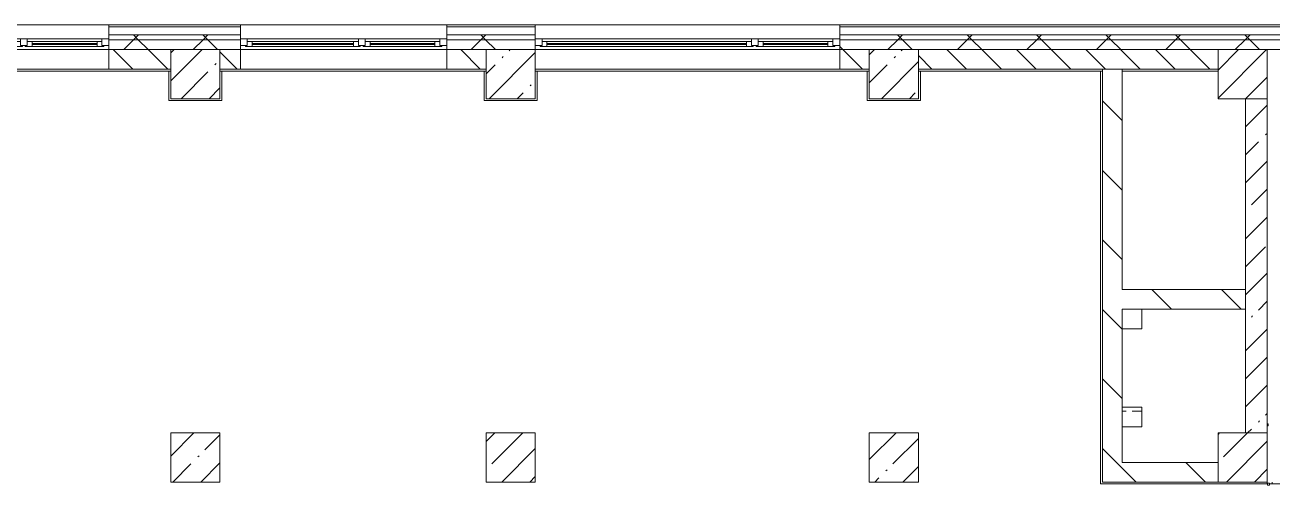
# Model space of a CAD drawing. Header units: millimetres. Extents: x -5714 to 188114, y -8553 to 29000.
# Drawn here: x 133160 to 145854, y 22669 to 27350 of the extents above; entities that cross this region are included whole.
import ezdxf

# ---------------------------------------------------------------- set-up
doc = ezdxf.new("R2010")
doc.units = ezdxf.units.MM
doc.linetypes.add('200_ШТРИХ__ш1_п0_6_', pattern=[160, 100, -60])
for name, color, linetype, lineweight in [('A-DETL-MBND-1', 7, '200_ШТРИХ__ш1_п0_6_', 9), ('A-GLAZ-2', 7, 'Continuous', 5), ('A-WALL', 7, 'Continuous', 9), ('A-WALL-2', 7, 'Continuous', 5), ('I-WALL-2', 7, 'Continuous', 5), ('S-COLS-2', 7, 'Continuous', 5)]:
    doc.layers.add(name, color=color, linetype=linetype, lineweight=lineweight)
doc.layers.add('A-FLOR-2', color=7, linetype='Continuous', lineweight=5, true_color=0xaaaaaa)
pattern_1 = [(45, (61103.76, 0), (-285.1231, 285.1231), []), (45, (61388.9, 0), (-285.1231, 285.1231), [504.031, -100.806, 16.764, -84.042])]
pattern_2 = [(45, (61103.76, 0), (-353.5534, 353.5534), []), (135, (61103.76, 0), (-353.5534, -353.5534), [])]
pattern_3 = [(135, (61103.76, 0), (-353.5534, -353.5534), [])]

# ---------------------------------------------------------------- blocks, each defined once
blk = doc.blocks.new('BSC_Колонна _Прямоугольная - 500х500-23287078-3_9_1_птичка')
at = {"layer": 'S-COLS-2'}
h = blk.add_hatch(dxfattribs=at)
h.set_pattern_fill('FP_63', color=256, style=0, pattern_type=2)
h.set_pattern_definition([(45, (-84450, -22950), (-285.1231, 285.1231), []), (45, (-84164.88, -22950), (-285.1231, 285.1231), [504.031, -100.806, 16.764, -84.042])])
h.paths.add_polyline_path([(-250, -250), (250, -250), (250, 250), (-250, 250), (-250, -160)])
for p, q in [((250, 250), (-250, 250)), ((-250, 250), (-250, -250)), ((250, -250), (250, 250)), ((-250, -250), (250, -250))]:
    blk.add_line(p, q, dxfattribs=at)
blk = doc.blocks.new('BSC_Колонна _Прямоугольная - 500х500-V141-3_9_1_птичка')
at = {"layer": 'S-COLS-2'}
h = blk.add_hatch(dxfattribs=at)
h.set_pattern_fill('FP_78', color=256, style=0, pattern_type=2)
h.set_pattern_definition([(45, (-77000, -22950), (-285.1231, 285.1231), []), (45, (-76714.88, -22950), (-285.1231, 285.1231), [504.031, -100.806, 16.764, -84.042])])
h.paths.add_polyline_path([(-250, -250), (250, -250), (250, 250), (-250, 250)])
for p, q in [((250, 250), (-250, 250)), ((-250, 250), (-250, -250)), ((250, -250), (250, 250)), ((-250, -250), (250, -250))]:
    blk.add_line(p, q, dxfattribs=at)
blk = doc.blocks.new('BSC_Колонна _Прямоугольная - 500х500-V142-3_9_1_птичка')
at = {"layer": 'S-COLS-2'}
h = blk.add_hatch(dxfattribs=at)
h.set_pattern_fill('FP_79', color=256, style=0, pattern_type=2)
h.set_pattern_definition([(45, (-73790, -22950), (-285.1231, 285.1231), []), (45, (-73504.88, -22950), (-285.1231, 285.1231), [504.031, -100.806, 16.764, -84.042])])
h.paths.add_polyline_path([(-250, -250), (250, -250), (250, 250), (-250, 250)])
for p, q in [((250, 250), (-250, 250)), ((-250, 250), (-250, -250)), ((250, -250), (250, 250)), ((-250, -250), (250, -250))]:
    blk.add_line(p, q, dxfattribs=at)
blk = doc.blocks.new('120_Окно_СКБ_2Ст - 120_Окно_СКБ_2Ст 3100х2500 _мал_створка слева_ 2-19089248-3_9_1_птичка')
at = {"layer": 'A-GLAZ-2'}
for p, q in [((-1550, -75), (-1550, -5)), ((-1550, -5), (-1480, -5)), ((1550, -5), (-1550, -5)), ((-1480, -75), (-1550, -75)), ((-1550, -75), (-1500, -75)), ((-1480, -75), (-1500, -75)), ((-1500, -75), (-1500, -85)), ((-1500, -85), (670, -85)), ((670, -85), (-1500, -85)), ((-1480, -5), (-1480, -75)), ((650, -35), (-1480, -35)), ((-1480, -35), (-1480, -75)), ((-1430, -85), (-1430, -35)), ((-1430, -55), (600, -55)), ((600, -65), (-1430, -65)), ((600, -85), (600, -35)), ((650, -75), (650, -5)), ((650, -5), (720, -5)), ((650, -75), (650, -35)), ((720, -75), (650, -75)), ((670, -75), (650, -75)), ((670, -75), (700, -75)), ((670, -85), (670, -75)), ((720, -75), (700, -75)), ((700, -75), (700, -85)), ((700, -85), (1500, -85)), ((1500, -85), (700, -85)), ((720, -5), (720, -75)), ((1480, -35), (720, -35)), ((720, -35), (720, -75)), ((770, -85), (770, -35)), ((770, -55), (1430, -55)), ((1430, -65), (770, -65)), ((1430, -85), (1430, -35)), ((1480, -75), (1480, -5)), ((1480, -5), (1550, -5)), ((1480, -75), (1480, -35)), ((1550, -75), (1480, -75)), ((1500, -75), (1480, -75)), ((1500, -75), (1550, -75)), ((1500, -85), (1500, -75)), ((1550, -5), (1550, -75))]:
    blk.add_line(p, q, dxfattribs=at)
blk = doc.blocks.new('120_Окно_СКБ_2Ст - 120_Окно_СКБ_2Ст 2100х2400 _мал створка справа_-19092174-3_9_1_птичка')
at = {"layer": 'A-GLAZ-2'}
for p, q in [((-1050, -75), (-1050, -5)), ((-1050, -5), (-980, -5)), ((1050, -5), (-1050, -5)), ((-980, -75), (-1050, -75)), ((-1050, -75), (-1000, -75)), ((-980, -75), (-1000, -75)), ((-1000, -75), (-1000, -85)), ((-1000, -85), (170, -85)), ((170, -85), (-1000, -85)), ((-980, -5), (-980, -75)), ((150, -35), (-980, -35)), ((-980, -35), (-980, -75)), ((-930, -85), (-930, -35)), ((-930, -55), (100, -55)), ((100, -65), (-930, -65)), ((100, -85), (100, -35)), ((150, -75), (150, -5)), ((150, -5), (220, -5)), ((150, -75), (150, -35)), ((220, -75), (150, -75)), ((170, -75), (150, -75)), ((170, -75), (200, -75)), ((170, -85), (170, -75)), ((220, -75), (200, -75)), ((200, -75), (200, -85)), ((200, -85), (1000, -85)), ((1000, -85), (200, -85)), ((220, -5), (220, -75)), ((980, -35), (220, -35)), ((220, -35), (220, -75)), ((270, -85), (270, -35)), ((270, -55), (930, -55)), ((930, -65), (270, -65)), ((930, -85), (930, -35)), ((980, -75), (980, -5)), ((980, -5), (1050, -5)), ((980, -75), (980, -35)), ((1050, -75), (980, -75)), ((1000, -75), (980, -75)), ((1000, -75), (1050, -75)), ((1000, -85), (1000, -75)), ((1050, -5), (1050, -75))]:
    blk.add_line(p, q, dxfattribs=at)
blk = doc.blocks.new('BSC_Колонна _Прямоугольная - 500х500-V194-3_9_1_птичка')
at = {"layer": 'S-COLS-2'}
h = blk.add_hatch(dxfattribs=at)
h.set_pattern_fill('FP_112', color=256, style=0, pattern_type=2)
h.set_pattern_definition([(45, (-80900, -22950), (-285.1231, 285.1231), []), (45, (-80614.88, -22950), (-285.1231, 285.1231), [504.031, -100.806, 16.764, -84.042])])
h.paths.add_polyline_path([(-250, -250), (250, -250), (250, 250), (-250, 250), (-250, -160)])
for p, q in [((250, 250), (-250, 250)), ((-250, 250), (-250, -250)), ((250, -250), (250, 250)), ((-250, -250), (250, -250))]:
    blk.add_line(p, q, dxfattribs=at)

msp = doc.modelspace()

# ---------------------------------------------------------------- hatches: boundary and pattern name
at = {"layer": 'A-WALL-2'}
h = msp.add_hatch(dxfattribs=at)
h.set_pattern_fill('FP_66', color=256, style=0, pattern_type=2)
h.set_pattern_definition(pattern_2)
h.paths.add_polyline_path([(154263.8, 27200), (154313.8, 27200), (154313.8, 27250), (141453.8, 27250), (141453.8, 27200), (153396.4, 27200)])
h.paths.add_polyline_path([(137453.8, 27200), (138353.8, 27200), (138353.8, 27250), (137453.8, 27250)])
h.paths.add_polyline_path([(131913.8, 27200), (131913.8, 27250), (130713.8, 27250), (130713.8, 27200), (131023.5, 27200)])
h.paths.add_polyline_path([(127294.7, 27200), (128213.8, 27200), (128213.8, 27250), (123963.8, 27250), (123963.8, 27200), (125430.3, 27200)])
h.paths.add_polyline_path([(134013.8, 27200), (135353.8, 27200), (135353.8, 27250), (134013.8, 27250)])
h.paths.add_polyline_path([(122633.7, 27200), (123063.8, 27200), (123063.8, 27250), (120963.8, 27250), (120963.8, 27200), (121701.5, 27200)])
h.paths.add_polyline_path([(119837.1, 27200), (120063.8, 27200), (120063.8, 27250), (118963.8, 27250), (118963.8, 27200)])
h.paths.add_polyline_path([(115176, 27200), (115863.8, 27200), (115863.8, 27250), (114363.8, 27250), (114363.8, 27200)])
h.paths.add_polyline_path([(111447.2, 27200), (111863.8, 27200), (111863.8, 27250), (110764, 27250), (110764, 27200)])
h.paths.add_polyline_path([(109582.8, 27200), (109864, 27200), (109864, 27250), (108763.8, 27250), (108763.8, 27200)])
h.paths.add_polyline_path([(103163.8, 27200), (105663.8, 27200), (105663.8, 27250), (103163.8, 27250)])
h = msp.add_hatch(dxfattribs=at)
h.set_pattern_fill('FP_66', color=256, style=0, pattern_type=2)
h.set_pattern_definition(pattern_2)
h.paths.add_polyline_path([(154163.8, 27100), (154263.8, 27100), (154263.8, 27200), (141453.8, 27200), (141453.8, 27100), (153396.4, 27100)])
h.paths.add_polyline_path([(131913.8, 27100), (131913.8, 27200), (130713.8, 27200), (130713.8, 27100), (131023.5, 27100)])
h.paths.add_polyline_path([(135353.8, 27100), (135353.8, 27200), (134013.8, 27200), (134013.8, 27100), (134752.3, 27100)])
h.paths.add_polyline_path([(137453.8, 27100), (138353.8, 27100), (138353.8, 27200), (137453.8, 27200)])
h.paths.add_polyline_path([(128213.8, 27100), (128213.8, 27200), (123963.8, 27200), (123963.8, 27100), (127294.7, 27100)])
h.paths.add_polyline_path([(120963.8, 27100), (123063.8, 27100), (123063.8, 27200), (120963.8, 27200)])
h.paths.add_polyline_path([(120063.8, 27100), (120063.8, 27200), (118963.8, 27200), (118963.8, 27100), (119837.1, 27100)])
h.paths.add_polyline_path([(115176, 27100), (115863.8, 27100), (115863.8, 27200), (114363.8, 27200), (114363.8, 27100)])
h.paths.add_polyline_path([(111447.2, 27100), (111863.8, 27100), (111863.8, 27200), (110764, 27200), (110764, 27100)])
h.paths.add_polyline_path([(109582.8, 27100), (109864, 27100), (109864, 27200), (108763.8, 27200), (108763.8, 27100)])
h.paths.add_polyline_path([(104921.8, 27100), (105663.8, 27100), (105663.8, 27200), (103263.8, 27200), (103263.8, 27100), (103863.8, 27100)])
h = msp.add_hatch(dxfattribs=at)
h.set_pattern_fill('FP_64', color=256, style=0, pattern_type=2)
h.set_pattern_definition([(135, (61103.76, 0), (-176.7767, -176.7767), [])])
h.paths.add_polyline_path([(143142.2, 26900), (145303.8, 26900), (145303.8, 27100), (142253.8, 27100), (142253.8, 26900)])
h.paths.add_polyline_path([(141743.9, 26900), (141753.8, 26900), (141753.8, 27100), (141453.8, 27100), (141453.8, 26900)])
h.paths.add_polyline_path([(127263.8, 26900), (127263.8, 27100), (123963.8, 27100), (123963.8, 26900), (125430.3, 26900)])
h.paths.add_polyline_path([(130713.8, 26900), (131413.8, 26900), (131413.8, 27100), (130713.8, 27100)])
h.paths.add_polyline_path([(128213.8, 26900), (128213.8, 27100), (127863.8, 27100), (127863.8, 26900)])
h.paths.add_polyline_path([(134013.8, 26900), (134643.8, 26900), (134643.8, 27100), (134013.8, 27100)])
h.paths.add_polyline_path([(135143.8, 26900), (135353.8, 26900), (135353.8, 27100), (135143.8, 27100)])
h.paths.add_polyline_path([(137853.8, 26900), (137853.8, 27100), (137453.8, 27100), (137453.8, 26900), (137548.9, 26900)])
h.paths.add_polyline_path([(120963.8, 26900), (121263.8, 26900), (121263.8, 27100), (120963.8, 27100)])
h.paths.add_polyline_path([(118963.8, 26900), (120063.8, 26900), (120063.8, 27100), (118963.8, 27100)])
h.paths.add_polyline_path([(115263.8, 26900), (115263.8, 27100), (114363.8, 27100), (114363.8, 26900), (115176, 26900)])
h.paths.add_polyline_path([(121863.8, 26900), (123063.8, 26900), (123063.8, 27100), (121863.8, 27100)])
h.paths.add_polyline_path([(110764, 26900), (111863.8, 26900), (111863.8, 27100), (110764, 27100)])
h.paths.add_polyline_path([(109263.8, 26900), (109263.8, 27100), (108763.8, 27100), (108763.8, 26900)])
h.paths.add_polyline_path([(105663.8, 26900), (105663.8, 27100), (103863.8, 27100), (103863.8, 26900), (104921.8, 26900)])
at = {"layer": 'I-WALL-2'}
h = msp.add_hatch(dxfattribs=at)
h.set_pattern_fill('FP_65', color=256, style=0, pattern_type=2)
h.set_pattern_definition(pattern_3)
h.paths.add_polyline_path([(144128.9, 24259.9), (144328.9, 24259.9), (144328.9, 26900), (144128.9, 26900), (144128.9, 25103.8)])
h = msp.add_hatch(dxfattribs=at)
h.set_pattern_fill('FP_62', color=256, style=0, pattern_type=2)
h.set_pattern_definition(pattern_1)
h.paths.add_polyline_path([(145583.8, 23200), (145803.8, 23200), (145803.8, 26600), (145583.8, 26600), (145583.8, 23946.9)])
h = msp.add_hatch(dxfattribs=at)
h.set_pattern_fill('FP_65', color=256, style=0, pattern_type=2)
h.set_pattern_definition(pattern_3)
h.paths.add_polyline_path([(145583.8, 24460), (145583.8, 24660), (144328.9, 24660), (144328.9, 24460)])
h = msp.add_hatch(dxfattribs=at)
h.set_pattern_fill('FP_65', color=256, style=0, pattern_type=2)
h.set_pattern_definition(pattern_3)
h.paths.add_polyline_path([(144128.9, 22700), (144328.9, 22700), (144328.9, 24259.9), (144128.9, 24259.9), (144128.9, 22790)])
h = msp.add_hatch(dxfattribs=at)
h.set_pattern_fill('FP_65', color=256, style=0, pattern_type=2)
h.set_pattern_definition(pattern_3)
h.paths.add_polyline_path([(145303.8, 22700), (145303.8, 22900), (144328.9, 22900), (144328.9, 22700)])
at = {"layer": 'S-COLS-2'}
h = msp.add_hatch(dxfattribs=at)
h.set_pattern_fill('FP_62', color=256, style=0, pattern_type=2)
h.set_pattern_definition(pattern_1)
h.paths.add_polyline_path([(134752.3, 26600), (135143.8, 26600), (135143.8, 27100), (134643.8, 27100), (134643.8, 26600)])
h = msp.add_hatch(dxfattribs=at)
h.set_pattern_fill('FP_62', color=256, style=0, pattern_type=2)
h.set_pattern_definition(pattern_1)
h.paths.add_polyline_path([(138353.8, 26600), (138353.8, 27100), (137853.8, 27100), (137853.8, 26600)])
h = msp.add_hatch(dxfattribs=at)
h.set_pattern_fill('FP_62', color=256, style=0, pattern_type=2)
h.set_pattern_definition(pattern_1)
h.paths.add_polyline_path([(142253.8, 26600), (142253.8, 27100), (141753.8, 27100), (141753.8, 26600), (142210, 26600)])
h = msp.add_hatch(dxfattribs=at)
h.set_pattern_fill('FP_62', color=256, style=0, pattern_type=2)
h.set_pattern_definition(pattern_1)
h.paths.add_polyline_path([(145303.8, 26600), (145803.8, 26600), (145803.8, 27100), (145303.8, 27100), (145303.8, 26839.2)])

# ---------------------------------------------------------------- linework, layer by layer
at = {"layer": 'A-DETL-MBND-1'}
for p, q in [((144528.9, 23420), (144328.9, 23420)), ((145813.8, 23290.5), (145803.8, 23290.5)), ((145803.8, 23270.5), (145813.8, 23270.5)), ((145813.8, 23270.5), (145813.8, 23290.5))]:
    msp.add_line(p, q, dxfattribs=at)
at = {"layer": 'A-FLOR-2'}
for p, q in [((134623.8, 26580), (134623.8, 26880)), ((135163.8, 26880), (135163.8, 26580)), ((137833.8, 26580), (137833.8, 26880)), ((138373.8, 26880), (138373.8, 26580)), ((141733.8, 26580), (141733.8, 26880)), ((142273.9, 26880), (142273.9, 26580)), ((144108.9, 22680), (144108.9, 26880)), ((135163.8, 26580), (134623.8, 26580)), ((138373.8, 26580), (137833.8, 26580)), ((142273.9, 26580), (141733.8, 26580)), ((144328.9, 24459.9), (144528.9, 24459.9)), ((144528.9, 24459.9), (144528.9, 24259.9)), ((144528.9, 24259.9), (144328.9, 24259.9)), ((144328.9, 23459.9), (144528.9, 23459.9)), ((144528.9, 23459.9), (144528.9, 23259.9)), ((144528.9, 23259.9), (144328.9, 23259.9)), ((145808.4, 22680), (144108.9, 22680)), ((145803.8, 22680), (145803.8, 22700)), ((146093.8, 22680), (145828.4, 22680)), ((145853.8, 22700), (145853.8, 22680))]:
    msp.add_line(p, q, dxfattribs=at)
at = {"layer": 'A-WALL'}
for p, q in [((135353.8, 27330), (134013.8, 27330)), ((138353.8, 27330), (137453.8, 27330)), ((154393.8, 27330), (141453.8, 27330)), ((135353.8, 27250), (134013.8, 27250)), ((135353.8, 27200), (134013.8, 27200)), ((138353.8, 27250), (137453.8, 27250)), ((138353.8, 27200), (137453.8, 27200)), ((154313.8, 27250), (141453.8, 27250)), ((154263.8, 27200), (141453.8, 27200)), ((144328.9, 26900), (144128.9, 26900))]:
    msp.add_line(p, q, dxfattribs=at)
at = {"layer": 'A-WALL-2'}
for p, q in [((154413.8, 27350), (130713.8, 27350)), ((134013.8, 27350), (134013.8, 26900)), ((135353.8, 26900), (135353.8, 27350)), ((137453.8, 27350), (137453.8, 26900)), ((138353.8, 27100), (138353.8, 27350)), ((141453.8, 27350), (141453.8, 26900)), ((153913.8, 27100), (103863.8, 27100)), ((134643.8, 26900), (134643.8, 27100)), ((135143.8, 27100), (135143.8, 26900)), ((137853.8, 26900), (137853.8, 27100)), ((141753.8, 26900), (141753.8, 27100)), ((142253.8, 27100), (142253.8, 26900)), ((145303.8, 26900), (145303.8, 27100)), ((134013.8, 26900), (134643.8, 26900)), ((135143.8, 26900), (135353.8, 26900)), ((137453.8, 26900), (137853.8, 26900)), ((141453.8, 26900), (141753.8, 26900)), ((142253.8, 26900), (144128.9, 26900)), ((144328.9, 26900), (145303.8, 26900)), ((145828.4, 22689), (145808.4, 22689)), ((145808.4, 22689), (145808.4, 22669)), ((145808.4, 22669), (145828.4, 22669)), ((145828.4, 22669), (145828.4, 22689))]:
    msp.add_line(p, q, dxfattribs=at)
at = {"layer": 'I-WALL-2'}
for p, q in [((131913.8, 27100), (134013.8, 27100)), ((135353.8, 27100), (137453.8, 27100)), ((138353.8, 27100), (141453.8, 27100)), ((134013.8, 26900), (131913.8, 26900)), ((134643.8, 26880), (131913.8, 26880)), ((137853.8, 26880), (135143.8, 26880)), ((137453.8, 26900), (135353.8, 26900)), ((141453.8, 26900), (138353.8, 26900)), ((141753.8, 26880), (138353.8, 26880)), ((144128.9, 26880), (142253.8, 26880)), ((144128.9, 26900), (144128.9, 22700)), ((144328.9, 24660), (144328.9, 26900)), ((145303.8, 26880), (144328.9, 26880)), ((145803.8, 26600), (145583.8, 26600)), ((145583.8, 26600), (145583.8, 23200)), ((145803.8, 23200), (145803.8, 26600)), ((145583.8, 24660), (144328.9, 24660)), ((144328.9, 24460), (145583.8, 24460)), ((144328.9, 22900), (144328.9, 24460)), ((145303.8, 22900), (144328.9, 22900)), ((144128.9, 22700), (145303.8, 22700))]:
    msp.add_line(p, q, dxfattribs=at)
at = {"layer": 'S-COLS-2'}
for p, q in [((135143.8, 27100), (134643.8, 27100)), ((134643.8, 27100), (134643.8, 26900)), ((135143.8, 26900), (135143.8, 27100)), ((138353.8, 27100), (137853.8, 27100)), ((137853.8, 27100), (137853.8, 26900)), ((138353.8, 26600), (138353.8, 27100)), ((142253.8, 27100), (141753.8, 27100)), ((141753.8, 27100), (141753.8, 26900)), ((142253.8, 26900), (142253.8, 27100)), ((145803.8, 27100), (145303.8, 27100)), ((145303.8, 27100), (145303.8, 26900)), ((145803.8, 26600), (145803.8, 27100)), ((134643.8, 26900), (134643.8, 26600)), ((135143.8, 26600), (135143.8, 26900)), ((137853.8, 26900), (137853.8, 26600)), ((141753.8, 26900), (141753.8, 26600)), ((142253.8, 26600), (142253.8, 26900)), ((145303.8, 26900), (145303.8, 26600)), ((134643.8, 26600), (135143.8, 26600)), ((137853.8, 26600), (138353.8, 26600)), ((141753.8, 26600), (142253.8, 26600)), ((145303.8, 26600), (145803.8, 26600))]:
    msp.add_line(p, q, dxfattribs=at)

# ---------------------------------------------------------------- block references
at = {"layer": 'A-GLAZ-2'}
for name, p in [('120_Окно_СКБ_2Ст - 120_Окно_СКБ_2Ст 2100х2400 _мал створка справа_-19092174-3_9_1_птичка', (132963.8, 27215)), ('120_Окно_СКБ_2Ст - 120_Окно_СКБ_2Ст 2100х2400 _мал створка справа_-19092174-3_9_1_птичка', (136403.8, 27215)), ('120_Окно_СКБ_2Ст - 120_Окно_СКБ_2Ст 3100х2500 _мал_створка слева_ 2-19089248-3_9_1_птичка', (139903.8, 27215))]:
    msp.add_blockref(name, p, dxfattribs=at)
at = {"layer": 'S-COLS-2'}
for name, p in [('BSC_Колонна _Прямоугольная - 500х500-V142-3_9_1_птичка', (134893.8, 22950)), ('BSC_Колонна _Прямоугольная - 500х500-V141-3_9_1_птичка', (138103.8, 22950)), ('BSC_Колонна _Прямоугольная - 500х500-V194-3_9_1_птичка', (142003.8, 22950)), ('BSC_Колонна _Прямоугольная - 500х500-23287078-3_9_1_птичка', (145553.8, 22950))]:
    msp.add_blockref(name, p, dxfattribs=at)

doc.saveas('drawing.dxf')
